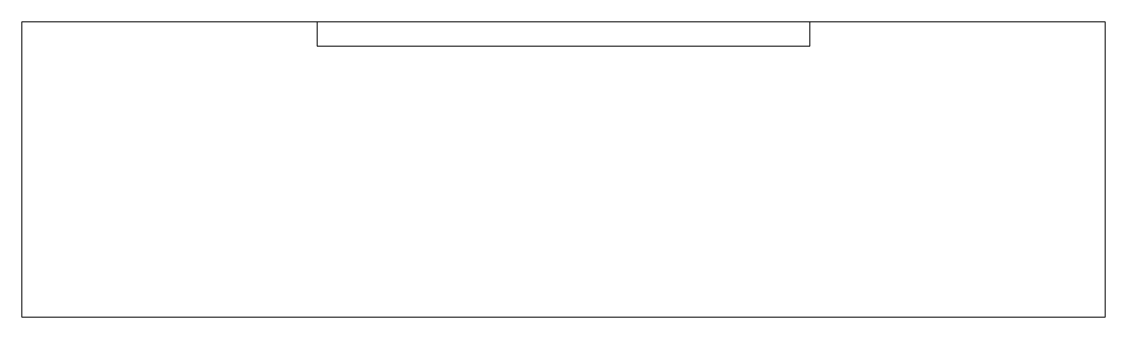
# Model space of a CAD drawing. Header units: inches. Extents: x -33 to 33, y -18 to 0.
import ezdxf

# ---------------------------------------------------------------- set-up
doc = ezdxf.new("R2010")
doc.units = ezdxf.units.IN
doc.layers.get('0').update_dxf_attribs({"linetype": 'CONTINUOUS', "lineweight": 18})

msp = doc.modelspace()

# ---------------------------------------------------------------- linework, layer by layer
for p, q in [((-33, -18), (-33, 0)), ((-33, 0), (33, 0)), ((-15, -1.5), (-15, 0)), ((-15, 0), (15, 0)), ((15, 0), (15, -1.5)), ((33, 0), (33, -18)), ((15, -1.5), (-15, -1.5)), ((33, -18), (-33, -18))]:
    msp.add_line(p, q)

doc.saveas('drawing.dxf')
